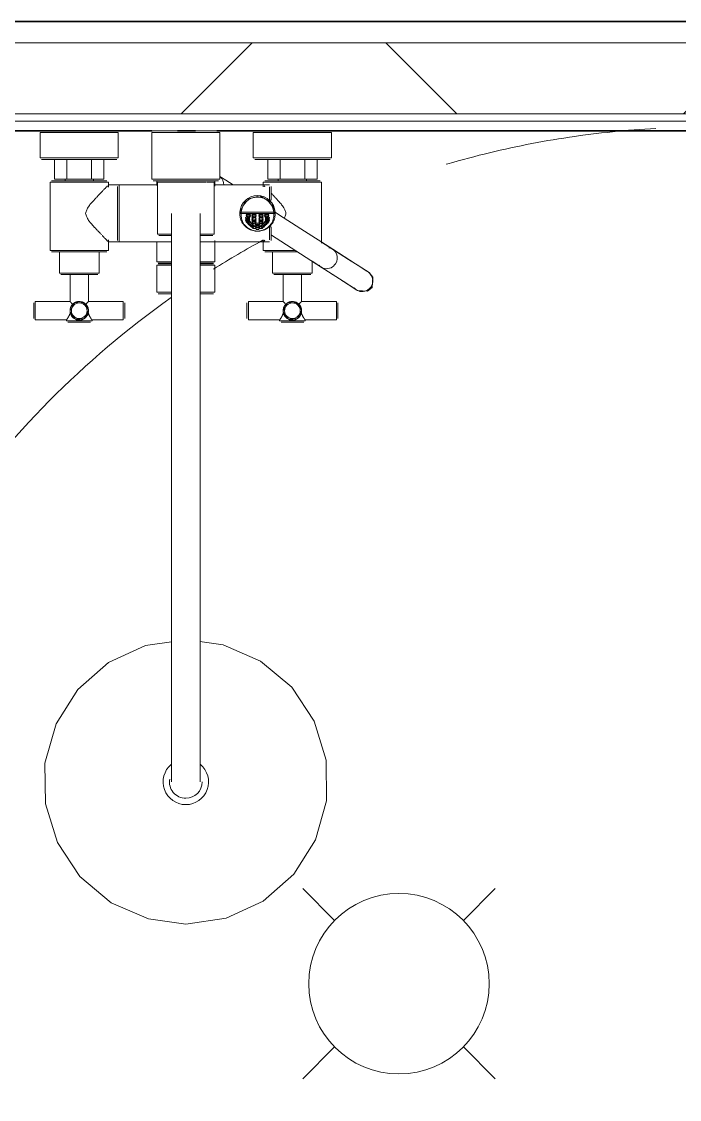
# Model space of a CAD drawing. Header units: millimetres. Extents: x -46592 to 140440, y -36427 to 76663.
# Drawn here: x 43631 to 44094, y 41283 to 42041 of the extents above; entities that cross this region are included whole.
import ezdxf

# ---------------------------------------------------------------- set-up
doc = ezdxf.new("R2010")
doc.units = ezdxf.units.MM
doc.linetypes.add('Pistekatko 3_2_mm', pattern=[350, 150, -100, 0, -100])
for name, color, linetype, lineweight in [('AR-C_APUVIIVA', 1, 'Continuous', 18), ('AR-C_APUVIIVA-1', 1, 'Pistekatko 3_2_mm', 18), ('AR1241_US-1', 1, 'Continuous', 35), ('AR1311_VS', 2, 'Continuous', 18), ('AR1311_VS-1', 2, 'Continuous', 35), ('AR21_PUTKIOSA', 6, 'Continuous', 18)]:
    doc.layers.add(name, color=color, linetype=linetype, lineweight=lineweight)

# ---------------------------------------------------------------- blocks, each defined once
blk = doc.blocks.new('Lattiakaivo 3D_ näkyy pohjissa altaiden päällä - Lattiakaivo 3D_ näkyy pohjissa altaiden päällä-1643861-04 2_ krs')
at = {"layer": 'AR21_PUTKIOSA'}
for p, q in [((-44.5, 45.3), (-66.95, 67.75)), ((44.5, 45.3), (66.95, 67.75)), ((-44.5, -45.3), (-66.95, -67.75)), ((44.5, -45.3), (66.95, -67.75))]:
    blk.add_line(p, q, dxfattribs=at)
blk.add_circle((0, 0), 63.5, dxfattribs=at)
blk = doc.blocks.new('Shower_columns_15486 - Xref_5A9743C00 - Torture_dwg_H_PIVOT-V34-04 2_ krs')
at = {"layer": 'AR-C_APUVIIVA'}
for p, q in [((-20.5, -35), (-20.5, -38.83)), ((20.5, -38.33), (20.5, -35.5)), ((-20.5, -77.17), (-20.5, -92)), ((20.5, -92), (20.5, -77.67)), ((-20.5, -92), (-10.57, -92)), ((-20.5, -94.5), (-20.5, -113.5)), ((-20.5, -94.5), (-10.57, -94.5)), ((-19.5, -93), (-14.77, -93)), ((-19.5, -93.5), (-17, -93.5)), ((-14.77, -93.5), (-19.5, -93.5)), ((-18.5, -93), (-18.5, -93.5)), ((-13.79, -93), (-10.52, -93)), ((-10.52, -93.5), (-13.79, -93.5)), ((19.5, -93), (10.52, -93)), ((19.5, -93.5), (10.52, -93.5)), ((20.5, -92), (10.57, -92)), ((20.5, -94.5), (10.57, -94.5)), ((19.5, -93), (17, -93)), ((18.5, -93.5), (18.5, -93)), ((20.5, -113.5), (20.5, -94.5)), ((-20.5, -113.5), (-10.57, -113.5)), ((20.5, -113.5), (10.57, -113.5)), ((-19.5, -114.5), (-10.52, -114.5)), ((19.5, -114.5), (10.51, -114.5))]:
    blk.add_line(p, q, dxfattribs=at)
at = {"layer": 'AR-C_APUVIIVA', "flags": 128}
for points in [[(-17, -93), (-18.8, -93), (-19.5, -93)], [(-19.5, -93), (-15.51, -93), (-10, -93)], [(-10, -93.5), (-11.82, -93.5), (-18.8, -93.5), (-19.5, -93.5)], [(10, -93), (11.82, -93), (18.8, -93), (19.5, -93)], [(19.5, -93.5), (15.51, -93.5), (10, -93.5)], [(17, -93.5), (18.8, -93.5), (19.5, -93.5)], [(-10, -114.5), (-11.82, -114.5), (-18.8, -114.5), (-19.5, -114.5)], [(-19.5, -114.5), (-15.51, -114.5), (-10, -114.5)], [(9.99, -114.5), (11.82, -114.5), (18.8, -114.5), (19.5, -114.5)], [(19.5, -114.5), (15.51, -114.5), (9.99, -114.5)]]:
    blk.add_lwpolyline(points, dxfattribs=at)
blk = doc.blocks.new('Shower_columns_15486 - Xref_5A9743C00 - Torture_dwg_K_LINK-V35-04 2_ krs')
at = {"layer": 'AR-C_APUVIIVA'}
for p, q in [((-20.5, -38), (-54.5, -38)), ((54.5, -38), (20.5, -38)), ((-54.5, -78), (-20.5, -78)), ((20.5, -78), (54.5, -78))]:
    blk.add_line(p, q, dxfattribs=at)
for points, knots in [([(-70.5, -58), (-70.28, -57.16), (-69.87, -55.95), (-69.25, -54.63), (-68.86, -53.9), (-68.54, -53.36), (-68.21, -52.84), (-67.72, -52.17), (-67.05, -51.37), (-66.36, -50.59), (-65.81, -49.99), (-65.41, -49.53), (-65.01, -49.08), (-64.48, -48.48), (-63.55, -47.46), (-62.24, -46.06), (-61.1, -44.85), (-60.49, -44.2), (-60.36, -44.07)], [0, 0, 0, 0, 0.0714286, 0.1071429, 0.125, 0.1428571, 0.1607143, 0.1785714, 0.2142857, 0.25, 0.2678571, 0.2857143, 0.3035714, 0.3214286, 0.3571429, 0.4285714, 0.5, 0.5184822, 0.5184822, 0.5184822, 0.5184822]), ([(-55.71, -39.24), (-55.62, -39.15), (-55.41, -38.93), (-55.23, -38.75), (-55.13, -38.64)], [0.79950586, 0.79950586, 0.79950586, 0.79950586, 0.82142857, 0.85714286, 0.85714286, 0.85714286, 0.85714286]), ([(55.13, -38.64), (55.23, -38.74), (55.45, -38.97), (55.86, -39.39), (56.32, -39.88), (56.83, -40.4), (57.39, -40.97), (57.99, -41.6), (58.63, -42.27), (59.3, -42.96), (59.86, -43.54), (60.19, -43.88), (60.28, -43.97)], [0.1428571, 0.1428571, 0.1428571, 0.1428571, 0.1785714, 0.2142857, 0.25, 0.2857143, 0.3214286, 0.3571429, 0.3928571, 0.4285714, 0.4642857, 0.4776194, 0.4776194, 0.4776194, 0.4776194]), ([(60.37, -44.07), (60.49, -44.2), (61.09, -44.84), (61.72, -45.51), (62.23, -46.05)], [0.48207277, 0.48207277, 0.48207277, 0.48207277, 0.5, 0.57123168, 0.57123168, 0.57123168, 0.57123168]), ([(62.24, -46.06), (62.75, -46.6), (63.54, -47.44), (64.47, -48.47), (65, -49.06), (65.39, -49.51), (65.8, -49.97), (66.34, -50.58), (67.04, -51.35), (67.7, -52.15), (68.19, -52.82), (68.53, -53.34), (68.84, -53.87), (69.23, -54.61), (69.86, -55.94), (70.28, -57.15), (70.5, -58)], [0.5714286, 0.5714286, 0.5714286, 0.5714286, 0.6428571, 0.6785714, 0.6964286, 0.7142857, 0.7321429, 0.75, 0.7857143, 0.8214286, 0.8392857, 0.8571429, 0.875, 0.8928571, 0.9285714, 1, 1, 1, 1]), ([(-69.12, -61.6), (-69.12, -61.59), (-69.32, -61.21), (-69.86, -60.06), (-70.28, -58.85), (-70.5, -58)], [0.8920037, 0.8920037, 0.8920037, 0.8920037, 0.8928571, 0.9285714, 1, 1, 1, 1]), ([(70.5, -58), (70.28, -58.84), (69.87, -60.05), (69.25, -61.37), (68.86, -62.1), (68.54, -62.64), (68.21, -63.16), (67.72, -63.83), (67.05, -64.63), (66.36, -65.41), (65.81, -66.01), (65.41, -66.47), (65.01, -66.92), (64.48, -67.52), (63.55, -68.54), (62.76, -69.38), (62.25, -69.93)], [0, 0, 0, 0, 0.0714286, 0.1071429, 0.125, 0.1428571, 0.1607143, 0.1785714, 0.2142857, 0.25, 0.2678571, 0.2857143, 0.3035714, 0.3214286, 0.3571429, 0.4285714, 0.4285714, 0.4285714, 0.4285714]), ([(58.77, -73.59), (58.73, -73.64), (58.47, -73.91), (58, -74.39), (57.4, -75.02), (56.84, -75.59), (56.32, -76.12), (55.86, -76.6), (55.46, -77.02), (55, -77.48), (54.61, -77.86), (54.5, -77.99), (54.5, -78)], [0.6007011, 0.6007011, 0.6007011, 0.6007011, 0.6071429, 0.6428571, 0.6785714, 0.7142857, 0.75, 0.7857143, 0.8214286, 0.8571429, 0.9285714, 1, 1, 1, 1]), ([(61.88, -70.32), (61.5, -70.73), (60.86, -71.4), (60.01, -72.3), (59.55, -72.78), (59.32, -73.02)], [0.4456102, 0.4456102, 0.4456102, 0.4456102, 0.5, 0.5357143, 0.5714286, 0.5714286, 0.5714286, 0.5714286]), ([(-54.5, -78), (-54.5, -77.99), (-54.61, -77.87), (-55, -77.49), (-55.41, -77.07), (-55.62, -76.85), (-55.71, -76.76)], [0, 0, 0, 0, 0.0714286, 0.1428571, 0.1785714, 0.2008554, 0.2008554, 0.2008554, 0.2008554])]:
    blk.add_open_spline(points, degree=3, knots=knots, dxfattribs=at)
blk = doc.blocks.new('Shower_columns_15486 - Xref_5A9743C00 - Torture_dwg_C_FIXED-V36-04 2_ krs')
at = {"layer": 'AR-C_APUVIIVA'}
for p, q in [((-24, -1), (-24, -34)), ((-24, -1), (0, -1)), ((0, 0), (-21.87, 0)), ((-7.11, 0), (0, 0)), ((0, 0), (23, 0)), ((5.95, 0), (0, 0)), ((0, -1), (24, -1)), ((24, -34), (24, -1)), ((0, -34), (-24, -34)), ((-21.87, -35), (0, -35)), ((-20, -36), (-20, -72.5)), ((-14.48, -36), (-20, -36)), ((0, -36), (-14.14, -36)), ((-7.08, -35), (0, -35)), ((0, -35), (-6.51, -35)), ((0, -35), (-6.49, -35)), ((0, -35), (-6.17, -35)), ((0, -34), (24, -34)), ((4.45, -35), (0, -35)), ((0, -35), (4.62, -35)), ((5.94, -35), (0, -35)), ((0, -35), (23, -35)), ((4.63, -35), (0, -35)), ((0, -36), (20, -36)), ((20, -72.5), (20, -36)), ((23, -35), (21, -35)), ((-10.48, -72.5), (-20, -72.5)), ((-19, -73.5), (-10.49, -73.5)), ((10.48, -72.5), (20, -72.5)), ((10.49, -73.5), (19, -73.5))]:
    blk.add_line(p, q, dxfattribs=at)
at = {"layer": 'AR-C_APUVIIVA', "flags": 128}
for points in [[(0, 0), (-12.98, 0), (-21.43, 0), (-23, 0)], [(-23, 0), (-18.99, 0), (-8.36, 0), (0, 0)], [(0, 0), (12.98, 0), (21.43, 0), (23, 0)], [(23, 0), (18.99, 0), (8.36, 0), (0, 0)], [(-19.97, -35), (-21.43, -35), (-23, -35)], [(-23, -35), (-18.99, -35), (-8.36, -35), (0, -35)], [(0, -35), (12.98, -35), (21.43, -35), (23, -35)], [(-10, -73.5), (-11.64, -73.5), (-18.4, -73.5), (-19, -73.5)], [(-19, -73.5), (-15.01, -73.5), (-10, -73.5)], [(10, -73.5), (11.64, -73.5), (18.4, -73.5), (19, -73.5)], [(19, -73.5), (15.01, -73.5), (10, -73.5)]]:
    blk.add_lwpolyline(points, dxfattribs=at)
blk = doc.blocks.new('Shower_columns_15486 - Xref_5A9743C00 - Torture_dwg_D_FIXED-2256198-04 2_ krs')
at = {"layer": 'AR-C_APUVIIVA'}
for p, q in [((-60, 9.42), (-60, 17.84)), ((-20, 20), (-59, 20)), ((-59, 18.69), (-59, 9.22)), ((47, 20), (20, 20)), ((47, 0), (47, 20)), ((48, 19), (48, 0)), ((-60, 12.66), (-60, 9.42)), ((-59, 9.22), (-59, 10.02)), ((48, 0), (48, 3.97)), ((48, 0), (48, -3.97)), ((47, 0), (47, -20)), ((48, -19), (48, 0)), ((-60, -9.43), (-60, -17.84)), ((-60, -12.66), (-60, -9.43)), ((-59, -9.22), (-59, -18.69)), ((-59, -10.41), (-59, -9.22)), ((-59, -20), (-10, -20)), ((10, -20), (47, -20))]:
    blk.add_line(p, q, dxfattribs=at)
at = {"layer": 'AR-C_APUVIIVA', "flags": 128}
for points in [[(-60, 9.42), (-60, 17.56), (-60, 19)], [(-60, 19), (-60, 15.01), (-60, 9.42)], [(48, 0), (48, 11.64), (48, 18.4), (48, 19)], [(48, 19), (48, 15.01), (48, 4.73), (48, 0)], [(48, 0), (48, -11.64), (48, -18.4), (48, -19)], [(48, -19), (48, -15.01), (48, -4.73), (48, 0)], [(-60, -9.43), (-60, -17.56), (-60, -19)], [(-60, -19), (-60, -15.01), (-60, -9.43)]]:
    blk.add_lwpolyline(points, dxfattribs=at)
at = {"layer": 'AR-C_APUVIIVA'}
for points in [[(-59, 9.22), (-59.1, 9.24), (-59.28, 9.28), (-59.53, 9.33), (-59.73, 9.37), (-59.83, 9.39), (-59.88, 9.4)], [(-59.73, 9.37), (-59.67, 9.36), (-59.53, 9.33), (-59.28, 9.28), (-59.1, 9.24), (-59, 9.22)], [(-59.88, -9.4), (-59.84, -9.39), (-59.73, -9.37), (-59.53, -9.33), (-59.28, -9.28), (-59.1, -9.24), (-59, -9.22)], [(-59, -9.22), (-59.1, -9.24), (-59.28, -9.28), (-59.53, -9.33), (-59.67, -9.36), (-59.73, -9.37)]]:
    blk.add_open_spline(points, degree=3, dxfattribs=at)
blk = doc.blocks.new('Shower_columns_15486 - Xref_5A9743C00 - Torture_dwg_J_VALVE LEFT-V37-04 2_ krs')
at = {"layer": 'AR-C_APUVIIVA'}
for p, q in [((-27.5, -1), (-27.5, -19)), ((-27.5, -1), (0, -1)), ((0, -1), (27.5, -1)), ((27.5, -19), (27.5, -1)), ((0, -19), (-27.5, -19)), ((-25.2, -20), (0, -20)), ((-17.32, -34), (-17.32, -20)), ((-8.66, -34), (-8.66, -20)), ((7.64, -20), (-7.79, -20)), ((0, -19), (27.5, -19)), ((0, -20), (26.5, -20)), ((8.66, -34), (8.66, -20)), ((17.32, -20), (17.32, -34)), ((-20.5, -36), (-20.5, -78.84)), ((-20.5, -36), (0, -36)), ((0, -35), (-19.5, -35)), ((-17.32, -34), (-8.66, -34)), ((-10, -34), (-10, -35)), ((-8.66, -34), (8.66, -34)), ((-3.68, -35), (3.68, -35)), ((0, -35), (19.5, -35)), ((0, -36), (20.5, -36)), ((8.66, -34), (17.32, -34)), ((10, -35), (10, -34)), ((20.5, -39.38), (20.5, -36)), ((20.5, -84), (20.5, -76.62)), ((-3.87, -85), (0, -85)), ((-3.84, -85), (3.95, -85)), ((-3.51, -85), (0, -85)), ((0, -84), (-2.27, -84)), ((0, -84), (20.5, -84)), ((0, -85), (19.5, -85)), ((14, -100), (14, -85)), ((-14, -91.61), (-14, -100)), ((0, -100), (-14, -100)), ((-9.19, -101), (0, -101)), ((-6.5, -101), (-6.5, -120)), ((0, -100), (14, -100)), ((0, -101), (13, -101)), ((6.5, -120), (6.5, -101)), ((13, -101), (9.19, -101)), ((-32, -121), (-32, -126.5)), ((-6.5, -120), (-31, -120)), ((-31, -120), (-31, -126.5)), ((31, -120), (6.5, -120)), ((31, -126.5), (31, -120)), ((32, -121), (32, -126.5)), ((-32, -126.5), (-32, -122.61)), ((-32, -126.5), (-32, -131.26)), ((-32, -131.26), (-32, -126.5)), ((-31, -133), (-31, -126.5)), ((31, -126.5), (31, -133)), ((32, -126.5), (32, -122.61)), ((32, -126.5), (32, -131.26)), ((32, -131.26), (32, -126.5)), ((-31, -133), (-9, -133)), ((-9, -133), (-9, -133.5)), ((0, -133.5), (-9, -133.5)), ((0, -134.5), (-6.93, -134.5)), ((-6.93, -134.5), (0, -134.5)), ((0, -133), (-2.16, -133)), ((-2.16, -133), (0, -133)), ((-1.97, -133), (0, -133)), ((-1.87, -133), (0, -133)), ((-1.87, -133), (0, -133)), ((0, -133), (-1.87, -133)), ((0, -133), (1.98, -133)), ((1.88, -133), (0, -133)), ((0, -133), (1.88, -133)), ((0, -133), (1.88, -133)), ((2.16, -133), (0, -133)), ((2.16, -133), (0, -133)), ((1.88, -133), (0, -133)), ((9, -133.5), (0, -133.5)), ((8, -134.5), (0, -134.5)), ((0, -134.5), (5.66, -134.5)), ((9, -133), (31, -133)), ((9, -133.5), (9, -133))]:
    blk.add_line(p, q, dxfattribs=at)
at = {"layer": 'AR-C_APUVIIVA', "flags": 128}
for points in [[(-17.32, -20), (-23.82, -20), (-26.5, -20)], [(-26.5, -20), (-22.47, -20), (-11.62, -20), (0, -20)], [(0, -20), (14.04, -20), (23.82, -20), (26.5, -20)], [(26.5, -20), (22.47, -20), (17.32, -20)], [(0, -35), (-11.82, -35), (-18.8, -35), (-19.5, -35)], [(-19.5, -35), (-15.51, -35), (-10, -35)], [(19.5, -35), (15.51, -35), (5.18, -35), (0, -35)], [(10, -35), (11.82, -35), (18.8, -35), (19.5, -35)], [(0, -85), (11.82, -85), (18.8, -85), (19.5, -85)], [(19.5, -85), (15.51, -85), (14, -85)], [(-6.5, -101), (-9.3, -101), (-13, -101)], [(-13, -101), (-9.08, -101), (0, -101)], [(0, -101), (9.3, -101), (13, -101)], [(13, -101), (9.08, -101), (6.5, -101)], [(-32, -126.5), (-32, -121.87), (-32, -121)], [(-32, -121), (-32, -123.53), (-32, -126.5)], [(6.5, -126.5), (3.51, -121.03), (-2.7, -120.59), (-6.43, -125.58), (-6.5, -126.5)], [(32, -126.5), (32, -121.87), (32, -121)], [(32, -121), (32, -123.53), (32, -126.5)], [(-32, -126.5), (-32, -131.13), (-32, -132)], [(-32, -132), (-32, -129.47), (-32, -126.5)], [(-6.5, -126.5), (-3.51, -131.97), (2.7, -132.41), (6.43, -127.42), (6.5, -126.5)], [(32, -126.5), (32, -131.13), (32, -132)], [(32, -132), (32, -129.47), (32, -126.5)], [(0, -134.5), (-6.73, -134.5), (-8, -134.5)], [(-8, -134.5), (-4.32, -134.5), (0, -134.5)], [(0, -134.5), (6.73, -134.5), (8, -134.5)], [(8, -134.5), (4.32, -134.5), (0, -134.5)]]:
    blk.add_lwpolyline(points, dxfattribs=at)
at = {"layer": 'AR-C_APUVIIVA'}
for radius, start, end in [(6.5, 90, 180), (5.5, 90, 180), (6.5, 360, 90), (5.5, 360, 90), (6.5, 135, 179.22398), (6.5, 180, 270), (6.5, 181.11143, 223.68933), (5.5, 180, 0), (6.5, 270, 360), (6.5, 0.7824, 45), (6.5, 316.31092, 358.8807)]:
    blk.add_arc((0, -126.5), radius, start, end, dxfattribs=at)
for points, knots in [([(-4.6, -121.9), (-4.78, -121.73), (-5.13, -121.39), (-5.57, -120.93), (-5.9, -120.6), (-6.12, -120.39), (-6.25, -120.25), (-6.35, -120.14), (-6.46, -120.03), (-6.49, -120), (-6.5, -120)], [0, 0, 0, 0, 0.166667, 0.333333, 0.5, 0.583333, 0.666667, 0.75, 0.833333, 1, 1, 1, 1]), ([(0, -120), (-0.47, -120), (-1.16, -120.08), (-2.02, -120.31), (-2.53, -120.51), (-2.91, -120.69), (-3.28, -120.88), (-3.79, -121.2), (-4.17, -121.5), (-4.37, -121.69)], [0, 0, 0, 0, 0.25, 0.375, 0.5, 0.5625, 0.625, 0.75, 0.9324235, 0.9324235, 0.9324235, 0.9324235]), ([(-3.14, -120.81), (-2.97, -120.72), (-2.67, -120.57), (-2.32, -120.43), (-2.15, -120.37), (-2.12, -120.36)], [0.3851469, 0.3851469, 0.3851469, 0.3851469, 0.5, 0.5833333, 0.6028718, 0.6028718, 0.6028718, 0.6028718]), ([(0, -120), (0.31, -120.01), (0.78, -120.04), (1.37, -120.15), (1.8, -120.25), (2.22, -120.38), (2.76, -120.6), (3.38, -120.93), (3.95, -121.31), (4.26, -121.58), (4.37, -121.68)], [0, 0, 0, 0, 0.1666667, 0.25, 0.3333333, 0.4166667, 0.5, 0.6666667, 0.8333333, 0.9304941, 0.9304941, 0.9304941, 0.9304941]), ([(6.5, -120), (6.5, -120), (6.43, -120.08), (6.19, -120.31), (5.99, -120.51), (5.82, -120.69), (5.62, -120.88), (5.24, -121.26), (4.87, -121.64), (4.6, -121.9)], [0, 0, 0, 0, 0.25, 0.375, 0.5, 0.5625, 0.625, 0.75, 1, 1, 1, 1]), ([(-9, -133), (-8.99, -133), (-8.93, -132.91), (-8.75, -132.64), (-8.61, -132.46), (-8.51, -132.3), (-8.39, -132.12), (-8.26, -131.93), (-8.12, -131.72), (-7.98, -131.49), (-7.84, -131.26), (-7.68, -131.01), (-7.53, -130.74), (-7.4, -130.51), (-7.3, -130.32), (-7.2, -130.12), (-7.08, -129.87), (-6.93, -129.56), (-6.8, -129.23), (-6.67, -128.9), (-6.52, -128.43), (-6.42, -128.07), (-6.36, -127.82)], [0, 0, 0, 0, 0.166667, 0.25, 0.291667, 0.333333, 0.375, 0.416667, 0.458333, 0.5, 0.541667, 0.583333, 0.625, 0.666667, 0.6875, 0.708333, 0.75, 0.791667, 0.833333, 0.875, 0.916667, 1, 1, 1, 1]), ([(-6.36, -127.82), (-6.42, -127.54), (-6.5, -126.97), (-6.51, -126.12), (-6.4, -125.27), (-6.22, -124.59), (-6.04, -124.09), (-5.88, -123.72), (-5.7, -123.37), (-5.44, -122.93), (-5.09, -122.42), (-4.77, -122.07), (-4.6, -121.9)], [0, 0, 0, 0, 0.125, 0.25, 0.375, 0.5, 0.5625, 0.625, 0.6875, 0.75, 0.875, 1, 1, 1, 1]), ([(-5.9, -129.23), (-5.95, -129.12), (-6.05, -128.9), (-6.21, -128.43), (-6.31, -128.07), (-6.36, -127.82)], [0.8333333, 0.8333333, 0.8333333, 0.8333333, 0.875, 0.9166667, 1, 1, 1, 1]), ([(-6.36, -127.82), (-6.31, -128.07), (-6.21, -128.43), (-6.04, -128.9), (-5.9, -129.24), (-5.74, -129.56), (-5.56, -129.88), (-5.4, -130.13), (-5.26, -130.32), (-5.15, -130.46), (-5.04, -130.6), (-4.89, -130.79), (-4.69, -131.01), (-4.43, -131.26), (-4.16, -131.5), (-3.88, -131.72), (-3.58, -131.93), (-3.27, -132.12), (-2.95, -132.3), (-2.61, -132.46), (-2.14, -132.65), (-1.29, -132.91), (-0.52, -133), (0, -133)], [0, 0, 0, 0, 0.083333, 0.125, 0.166667, 0.208333, 0.25, 0.291667, 0.3125, 0.333333, 0.354167, 0.375, 0.416667, 0.458333, 0.5, 0.541667, 0.583333, 0.625, 0.666667, 0.708333, 0.75, 0.833333, 1, 1, 1, 1]), ([(6.36, -127.82), (6.25, -128.32), (6.02, -129.03), (5.57, -129.88), (5.03, -130.67), (4.2, -131.53), (2.98, -132.34), (1.55, -132.88), (0.53, -133), (0, -133)], [0, 0, 0, 0, 0.166667, 0.25, 0.333333, 0.5, 0.666667, 0.833333, 1, 1, 1, 1]), ([(4.6, -121.9), (4.77, -122.07), (5.09, -122.42), (5.44, -122.93), (5.7, -123.37), (5.88, -123.72), (6.04, -124.08), (6.22, -124.59), (6.4, -125.27), (6.51, -126.12), (6.5, -126.97), (6.42, -127.54), (6.36, -127.82)], [0, 0, 0, 0, 0.125, 0.25, 0.3125, 0.375, 0.4375, 0.5, 0.625, 0.75, 0.875, 1, 1, 1, 1]), ([(5.29, -130.27), (5.39, -130.14), (5.61, -129.81), (6.02, -129.03), (6.25, -128.32), (6.36, -127.82)], [0.6945532, 0.6945532, 0.6945532, 0.6945532, 0.75, 0.8333333, 1, 1, 1, 1]), ([(6.36, -127.82), (6.42, -128.07), (6.52, -128.43), (6.68, -128.9), (6.8, -129.24), (6.93, -129.56), (7.08, -129.88), (7.2, -130.13), (7.31, -130.32), (7.38, -130.46), (7.45, -130.6), (7.56, -130.79), (7.68, -131.01), (7.84, -131.26), (7.98, -131.5), (8.12, -131.72), (8.26, -131.93), (8.39, -132.12), (8.51, -132.3), (8.61, -132.46), (8.75, -132.65), (8.93, -132.91), (9, -133), (9, -133)], [0, 0, 0, 0, 0.083333, 0.125, 0.166667, 0.208333, 0.25, 0.291667, 0.3125, 0.333333, 0.354167, 0.375, 0.416667, 0.458333, 0.5, 0.541667, 0.583333, 0.625, 0.666667, 0.708333, 0.75, 0.833333, 1, 1, 1, 1]), ([(0, -133), (-0.28, -133), (-0.8, -132.97), (-1.31, -132.87), (-1.53, -132.82)], [0, 0, 0, 0, 0.125, 0.2336759, 0.2336759, 0.2336759, 0.2336759]), ([(-1.45, -132.84), (-1.24, -132.88), (-0.77, -132.97), (-0.28, -133), (0, -133)], [0.7797307, 0.7797307, 0.7797307, 0.7797307, 0.875, 1, 1, 1, 1]), ([(1.54, -132.82), (1.31, -132.87), (0.8, -132.97), (0.28, -133), (0, -133)], [0.7654135, 0.7654135, 0.7654135, 0.7654135, 0.875, 1, 1, 1, 1]), ([(0, -133), (0.28, -133), (0.77, -132.97), (1.25, -132.88), (1.45, -132.84)], [0, 0, 0, 0, 0.125, 0.2198053, 0.2198053, 0.2198053, 0.2198053])]:
    blk.add_open_spline(points, degree=3, knots=knots, dxfattribs=at)
for points in [[(-9, -133), (-9, -133), (-8.95, -132.94), (-8.87, -132.82)], [(0, -133), (-0.49, -133), (-0.98, -132.94), (-1.44, -132.84)], [(0, -133), (-0.49, -133), (-0.96, -132.95), (-1.44, -132.84)], [(0, -133), (-0.49, -133), (-0.96, -132.95), (-1.44, -132.84)], [(0, -133), (0.49, -133), (0.98, -132.94), (1.44, -132.84)], [(0, -133), (0.48, -133), (0.96, -132.95), (1.44, -132.84)], [(1.44, -132.84), (0.96, -132.95), (0.48, -133), (0, -133)], [(8.87, -132.82), (8.95, -132.94), (9, -133), (9, -133)]]:
    blk.add_open_spline(points, degree=3, dxfattribs=at)
blk = doc.blocks.new('Shower_columns_15486 - Xref_5A9743C00 - Torture_dwg_J_VALVE RIGHT-V38-04 2_ krs')
at = {"layer": 'AR-C_APUVIIVA'}
for p, q in [((-27.5, -1), (-27.5, -19)), ((-27.5, -1), (0, -1)), ((0, -1), (27.5, -1)), ((27.5, -19), (27.5, -1)), ((0, -19), (-27.5, -19)), ((-25.2, -20), (0, -20)), ((-17.32, -34), (-17.32, -20)), ((-8.66, -34), (-8.66, -20)), ((7.64, -20), (-7.79, -20)), ((0, -19), (27.5, -19)), ((0, -20), (26.5, -20)), ((8.66, -34), (8.66, -20)), ((17.32, -20), (17.32, -34)), ((-20.5, -36), (-20.5, -39.5)), ((-20.5, -36), (0, -36)), ((0, -35), (-19.5, -35)), ((-17.32, -34), (-8.66, -34)), ((-10, -34), (-10, -35)), ((-8.66, -34), (8.66, -34)), ((-3.68, -35), (3.68, -35)), ((0, -35), (19.5, -35)), ((0, -36), (20.5, -36)), ((8.66, -34), (17.32, -34)), ((10, -35), (10, -34)), ((20.5, -84), (20.5, -36)), ((-20.5, -76.5), (-20.5, -84)), ((0, -84), (-20.5, -84)), ((-19.5, -85), (0, -85)), ((-14, -85), (-14, -100)), ((-3.95, -85), (3.95, -85)), ((0, -84), (20.5, -84)), ((0, -85), (19.5, -85)), ((14, -100), (14, -85)), ((0, -100), (-14, -100)), ((-9.19, -101), (0, -101)), ((-6.5, -101), (-6.5, -120)), ((0, -100), (14, -100)), ((0, -101), (13, -101)), ((6.5, -120), (6.5, -101)), ((13, -101), (9.19, -101)), ((-32, -121), (-32, -126.5)), ((-6.5, -120), (-31, -120)), ((-31, -120), (-31, -126.5)), ((31, -120), (6.5, -120)), ((31, -126.5), (31, -120)), ((32, -121), (32, -126.5)), ((-32, -126.5), (-32, -122.61)), ((-32, -126.5), (-32, -131.26)), ((-32, -131.26), (-32, -126.5)), ((-31, -133), (-31, -126.5)), ((31, -126.5), (31, -133)), ((32, -126.5), (32, -122.61)), ((32, -126.5), (32, -131.26)), ((32, -131.26), (32, -126.5)), ((-31, -133), (-9, -133)), ((-9, -133), (-9, -133.5)), ((0, -133.5), (-9, -133.5)), ((0, -134.5), (-6.93, -134.5)), ((-6.93, -134.5), (0, -134.5)), ((0, -133), (-2.16, -133)), ((-2.16, -133), (0, -133)), ((-1.97, -133), (0, -133)), ((-1.87, -133), (0, -133)), ((-1.87, -133), (0, -133)), ((0, -133), (-1.87, -133)), ((0, -133), (1.98, -133)), ((1.88, -133), (0, -133)), ((0, -133), (1.88, -133)), ((0, -133), (1.88, -133)), ((2.16, -133), (0, -133)), ((2.16, -133), (0, -133)), ((1.88, -133), (0, -133)), ((9, -133.5), (0, -133.5)), ((8, -134.5), (0, -134.5)), ((0, -134.5), (5.66, -134.5)), ((9, -133), (31, -133)), ((9, -133.5), (9, -133))]:
    blk.add_line(p, q, dxfattribs=at)
at = {"layer": 'AR-C_APUVIIVA', "flags": 128}
for points in [[(-17.32, -20), (-23.82, -20), (-26.5, -20)], [(-26.5, -20), (-22.47, -20), (-11.62, -20), (0, -20)], [(0, -20), (14.04, -20), (23.82, -20), (26.5, -20)], [(26.5, -20), (22.47, -20), (17.32, -20)], [(0, -35), (-11.82, -35), (-18.8, -35), (-19.5, -35)], [(-19.5, -35), (-15.51, -35), (-10, -35)], [(19.5, -35), (15.51, -35), (5.18, -35), (0, -35)], [(10, -35), (11.82, -35), (18.8, -35), (19.5, -35)], [(-14, -85), (-18.8, -85), (-19.5, -85)], [(-19.5, -85), (-15.51, -85), (-5.18, -85), (0, -85)], [(0, -85), (11.82, -85), (18.8, -85), (19.5, -85)], [(19.5, -85), (15.51, -85), (14, -85)], [(-6.5, -101), (-9.3, -101), (-13, -101)], [(-13, -101), (-9.08, -101), (0, -101)], [(0, -101), (9.3, -101), (13, -101)], [(13, -101), (9.08, -101), (6.5, -101)], [(-32, -126.5), (-32, -121.87), (-32, -121)], [(-32, -121), (-32, -123.53), (-32, -126.5)], [(6.5, -126.5), (3.51, -121.03), (-2.7, -120.59), (-6.43, -125.58), (-6.5, -126.5)], [(32, -126.5), (32, -121.87), (32, -121)], [(32, -121), (32, -123.53), (32, -126.5)], [(-32, -126.5), (-32, -131.13), (-32, -132)], [(-32, -132), (-32, -129.47), (-32, -126.5)], [(-6.5, -126.5), (-3.51, -131.97), (2.7, -132.41), (6.43, -127.42), (6.5, -126.5)], [(32, -126.5), (32, -131.13), (32, -132)], [(32, -132), (32, -129.47), (32, -126.5)], [(0, -134.5), (-6.73, -134.5), (-8, -134.5)], [(-8, -134.5), (-4.32, -134.5), (0, -134.5)], [(0, -134.5), (6.73, -134.5), (8, -134.5)], [(8, -134.5), (4.32, -134.5), (0, -134.5)]]:
    blk.add_lwpolyline(points, dxfattribs=at)
at = {"layer": 'AR-C_APUVIIVA'}
for radius, start, end in [(6.5, 90, 180), (5.5, 90, 180), (6.5, 360, 90), (5.5, 360, 90), (6.5, 135, 179.22398), (6.5, 180, 270), (6.5, 181.11143, 223.68933), (5.5, 180, 0), (6.5, 270, 360), (6.5, 0.7824, 45), (6.5, 316.31092, 358.8807)]:
    blk.add_arc((0, -126.5), radius, start, end, dxfattribs=at)
for points, knots in [([(-4.6, -121.9), (-4.78, -121.73), (-5.13, -121.39), (-5.57, -120.93), (-5.9, -120.6), (-6.12, -120.39), (-6.25, -120.25), (-6.35, -120.14), (-6.46, -120.03), (-6.49, -120), (-6.5, -120)], [0, 0, 0, 0, 0.166667, 0.333333, 0.5, 0.583333, 0.666667, 0.75, 0.833333, 1, 1, 1, 1]), ([(0, -120), (-0.47, -120), (-1.16, -120.08), (-2.02, -120.31), (-2.53, -120.51), (-2.91, -120.69), (-3.28, -120.88), (-3.79, -121.2), (-4.17, -121.5), (-4.37, -121.69)], [0, 0, 0, 0, 0.25, 0.375, 0.5, 0.5625, 0.625, 0.75, 0.9324235, 0.9324235, 0.9324235, 0.9324235]), ([(-3.14, -120.81), (-2.97, -120.72), (-2.67, -120.57), (-2.32, -120.42), (-2.14, -120.36), (-2.1, -120.35)], [0.3851469, 0.3851469, 0.3851469, 0.3851469, 0.5, 0.5833333, 0.6070939, 0.6070939, 0.6070939, 0.6070939]), ([(0, -120), (0.31, -120.01), (0.78, -120.04), (1.37, -120.15), (1.8, -120.25), (2.22, -120.38), (2.76, -120.6), (3.38, -120.93), (3.95, -121.31), (4.26, -121.58), (4.37, -121.68)], [0, 0, 0, 0, 0.1666667, 0.25, 0.3333333, 0.4166667, 0.5, 0.6666667, 0.8333333, 0.9304941, 0.9304941, 0.9304941, 0.9304941]), ([(6.5, -120), (6.5, -120), (6.43, -120.08), (6.19, -120.31), (5.99, -120.51), (5.82, -120.69), (5.62, -120.88), (5.24, -121.26), (4.87, -121.64), (4.6, -121.9)], [0, 0, 0, 0, 0.25, 0.375, 0.5, 0.5625, 0.625, 0.75, 1, 1, 1, 1]), ([(-9, -133), (-8.99, -133), (-8.93, -132.91), (-8.75, -132.64), (-8.61, -132.46), (-8.51, -132.3), (-8.39, -132.12), (-8.26, -131.93), (-8.12, -131.72), (-7.98, -131.49), (-7.84, -131.26), (-7.68, -131.01), (-7.53, -130.74), (-7.4, -130.51), (-7.3, -130.32), (-7.2, -130.12), (-7.08, -129.87), (-6.93, -129.56), (-6.8, -129.23), (-6.67, -128.9), (-6.52, -128.43), (-6.42, -128.07), (-6.36, -127.82)], [0, 0, 0, 0, 0.166667, 0.25, 0.291667, 0.333333, 0.375, 0.416667, 0.458333, 0.5, 0.541667, 0.583333, 0.625, 0.666667, 0.6875, 0.708333, 0.75, 0.791667, 0.833333, 0.875, 0.916667, 1, 1, 1, 1]), ([(-6.36, -127.82), (-6.42, -127.54), (-6.5, -126.97), (-6.51, -126.12), (-6.4, -125.27), (-6.22, -124.59), (-6.04, -124.09), (-5.88, -123.72), (-5.7, -123.37), (-5.44, -122.93), (-5.09, -122.42), (-4.77, -122.07), (-4.6, -121.9)], [0, 0, 0, 0, 0.125, 0.25, 0.375, 0.5, 0.5625, 0.625, 0.6875, 0.75, 0.875, 1, 1, 1, 1]), ([(-5.9, -129.23), (-5.95, -129.12), (-6.05, -128.9), (-6.21, -128.43), (-6.31, -128.07), (-6.36, -127.82)], [0.8333333, 0.8333333, 0.8333333, 0.8333333, 0.875, 0.9166667, 1, 1, 1, 1]), ([(-6.36, -127.82), (-6.31, -128.07), (-6.21, -128.43), (-6.04, -128.9), (-5.9, -129.24), (-5.74, -129.56), (-5.56, -129.88), (-5.4, -130.13), (-5.26, -130.32), (-5.15, -130.46), (-5.04, -130.6), (-4.89, -130.79), (-4.69, -131.01), (-4.43, -131.26), (-4.16, -131.5), (-3.88, -131.72), (-3.58, -131.93), (-3.27, -132.12), (-2.95, -132.3), (-2.61, -132.46), (-2.14, -132.65), (-1.29, -132.91), (-0.52, -133), (0, -133)], [0, 0, 0, 0, 0.083333, 0.125, 0.166667, 0.208333, 0.25, 0.291667, 0.3125, 0.333333, 0.354167, 0.375, 0.416667, 0.458333, 0.5, 0.541667, 0.583333, 0.625, 0.666667, 0.708333, 0.75, 0.833333, 1, 1, 1, 1]), ([(6.36, -127.82), (6.25, -128.32), (6.02, -129.03), (5.57, -129.88), (5.03, -130.67), (4.2, -131.53), (2.98, -132.34), (1.55, -132.88), (0.53, -133), (0, -133)], [0, 0, 0, 0, 0.166667, 0.25, 0.333333, 0.5, 0.666667, 0.833333, 1, 1, 1, 1]), ([(4.6, -121.9), (4.77, -122.07), (5.09, -122.42), (5.44, -122.93), (5.7, -123.37), (5.88, -123.72), (6.04, -124.08), (6.22, -124.59), (6.4, -125.27), (6.51, -126.12), (6.5, -126.97), (6.42, -127.54), (6.36, -127.82)], [0, 0, 0, 0, 0.125, 0.25, 0.3125, 0.375, 0.4375, 0.5, 0.625, 0.75, 0.875, 1, 1, 1, 1]), ([(5.29, -130.27), (5.39, -130.14), (5.61, -129.81), (6.02, -129.03), (6.25, -128.32), (6.36, -127.82)], [0.6945532, 0.6945532, 0.6945532, 0.6945532, 0.75, 0.8333333, 1, 1, 1, 1]), ([(6.36, -127.82), (6.42, -128.07), (6.52, -128.43), (6.68, -128.9), (6.8, -129.24), (6.93, -129.56), (7.08, -129.88), (7.2, -130.13), (7.31, -130.32), (7.38, -130.46), (7.45, -130.6), (7.56, -130.79), (7.68, -131.01), (7.84, -131.26), (7.98, -131.5), (8.12, -131.72), (8.26, -131.93), (8.39, -132.12), (8.51, -132.3), (8.61, -132.46), (8.75, -132.65), (8.93, -132.91), (9, -133), (9, -133)], [0, 0, 0, 0, 0.083333, 0.125, 0.166667, 0.208333, 0.25, 0.291667, 0.3125, 0.333333, 0.354167, 0.375, 0.416667, 0.458333, 0.5, 0.541667, 0.583333, 0.625, 0.666667, 0.708333, 0.75, 0.833333, 1, 1, 1, 1]), ([(0, -133), (-0.28, -133), (-0.8, -132.97), (-1.31, -132.87), (-1.53, -132.82)], [0, 0, 0, 0, 0.125, 0.2336759, 0.2336759, 0.2336759, 0.2336759]), ([(-1.45, -132.84), (-1.24, -132.88), (-0.77, -132.97), (-0.28, -133), (0, -133)], [0.7797307, 0.7797307, 0.7797307, 0.7797307, 0.875, 1, 1, 1, 1]), ([(1.54, -132.82), (1.31, -132.87), (0.8, -132.97), (0.28, -133), (0, -133)], [0.7654135, 0.7654135, 0.7654135, 0.7654135, 0.875, 1, 1, 1, 1]), ([(0, -133), (0.28, -133), (0.77, -132.97), (1.25, -132.88), (1.45, -132.84)], [0, 0, 0, 0, 0.125, 0.2198053, 0.2198053, 0.2198053, 0.2198053])]:
    blk.add_open_spline(points, degree=3, knots=knots, dxfattribs=at)
for points in [[(-9, -133), (-9, -133), (-8.95, -132.94), (-8.87, -132.82)], [(0, -133), (-0.49, -133), (-0.98, -132.94), (-1.44, -132.84)], [(0, -133), (-0.49, -133), (-0.96, -132.95), (-1.44, -132.84)], [(0, -133), (-0.49, -133), (-0.96, -132.95), (-1.44, -132.84)], [(0, -133), (0.49, -133), (0.98, -132.94), (1.44, -132.84)], [(0, -133), (0.48, -133), (0.96, -132.95), (1.44, -132.84)], [(1.44, -132.84), (0.96, -132.95), (0.48, -133), (0, -133)], [(8.87, -132.82), (8.95, -132.94), (9, -133), (9, -133)]]:
    blk.add_open_spline(points, degree=3, dxfattribs=at)
blk = doc.blocks.new('Shower_columns_15486 - Xref_5A9743C00 - Torture_dwg_L_FLEXO-V39-04 2_ krs')
at = {"layer": 'AR-C_APUVIIVA'}
for p, q in [((-128.24, -99.22), (-128.92, -99.66)), ((-120.8, -112.27), (-120.11, -111.83))]:
    blk.add_line(p, q, dxfattribs=at)
at = {"layer": 'AR-C_APUVIIVA', "flags": 128}
for points in [[(-33.24, -38), (-28.15, -34.72), (-24, -32.04)], [(-103.39, -83.21), (-80.95, -68.75), (-65.3, -58.66), (-62.9, -57.12)], [(-60.24, -73.24), (-77.5, -84.37), (-95.27, -95.82)], [(-103.39, -83.21), (-119.37, -93.5), (-128.24, -99.22)], [(-122.42, -95.47), (-114.54, -90.4), (-101.37, -81.9), (-95.5, -78.12)], [(-128.92, -99.66), (-125.46, -97.43), (-122.42, -95.47)], [(-120.11, -111.83), (-110.62, -105.71), (-95.27, -95.82)], [(-88.9, -91.71), (-100.31, -99.07), (-103.66, -101.23)], [(-131.16, -110.03), (-131.68, -102.86), (-128.92, -99.66)], [(-109.81, -105.19), (-111.08, -106.01), (-114.29, -108.08)], [(-120.8, -112.27), (-127.97, -112.79), (-131.16, -110.03)], [(-114.29, -108.08), (-120.31, -111.96), (-120.8, -112.27)]]:
    blk.add_lwpolyline(points, dxfattribs=at)
at = {"layer": 'AR-C_APUVIIVA'}
for centre, ratio, start_param, end_param in [((-19.43, -38.02), 0.953292, 0.106998, 1.018943), ((-99.33, -89.51), 0.95754, 5.872537, 7.853982), ((-124.17, -105.52), 0.995925, 6.058193, 7.853982), ((-99.33, -89.51), 0.95754, 1.570796, 2.143251), ((-99.33, -89.51), 0.95754, 2.143264, 3.427827), ((-124.17, -105.52), 0.995925, 1.570796, 2.143264), ((-124.17, -105.52), 0.995925, 2.143264, 3.427827), ((-118.35, -101.77), 0.961314, 3.141593, 3.321632)]:
    blk.add_ellipse(centre, major_axis=(-4.06, 6.3), ratio=ratio, start_param=start_param, end_param=end_param, dxfattribs=at)
blk = doc.blocks.new('Shower_columns_15486 - Xref_5A9743C00 - Torture_dwg_E_SORTIDA-2256202-04 2_ krs')
at = {"layer": 'AR-C_APUVIIVA', "flags": 128}
blk.add_lwpolyline([(-8, -0.91), (-7.25, -1.91), (-6.55, -2), (-5.88, -1.94), (-5, -0.91)], dxfattribs=at)
at = {"layer": 'AR-C_APUVIIVA'}
for centre, major_axis, start_param, end_param in [((-6.5, -0.91), (1.5, 0), 0, 3.141593), ((-6.5, -0.91), (1.5, 0), 3.141593, 3.83428), ((-6.5, -1.9), (0.5, 0), 0, 3.141593), ((-6.5, -1.9), (-0.5, 0), 0, 3.141593), ((-6.5, -0.91), (1.5, 0), 5.590498, 6.283185)]:
    blk.add_ellipse(centre, major_axis=major_axis, ratio=0.173648, start_param=start_param, end_param=end_param, dxfattribs=at)
blk = doc.blocks.new('Shower_columns_15486 - Xref_5A9743C00 - Torture_dwg_E_SORTIDA-V40-04 2_ krs')
at = {"layer": 'AR-C_APUVIIVA', "flags": 128}
blk.add_lwpolyline([(-4, -0.91), (-3.25, -1.91), (-2.55, -2), (-1.88, -1.94), (-1, -0.91)], dxfattribs=at)
at = {"layer": 'AR-C_APUVIIVA'}
for centre, major_axis, start_param, end_param in [((-2.5, -0.91), (1.5, 0), 0, 3.141593), ((-2.5, -0.91), (1.5, 0), 3.141593, 3.83428), ((-2.5, -1.9), (0.5, 0), 0, 3.141593), ((-2.5, -1.9), (-0.5, 0), 0, 3.141593), ((-2.5, -0.91), (1.5, 0), 5.704771, 6.283185)]:
    blk.add_ellipse(centre, major_axis=major_axis, ratio=0.173648, start_param=start_param, end_param=end_param, dxfattribs=at)
blk = doc.blocks.new('Shower_columns_15486 - Xref_5A9743C00 - Torture_dwg_E_SORTIDA-V41-04 2_ krs')
at = {"layer": 'AR-C_APUVIIVA', "flags": 128}
blk.add_lwpolyline([(-4, -3.01), (-3.25, -4.01), (-2.55, -4.1), (-1.88, -4.04), (-1, -3.01)], dxfattribs=at)
at = {"layer": 'AR-C_APUVIIVA'}
for centre, major_axis, start_param, end_param in [((-2.5, -3.01), (1.5, 0), 1.834969, 3.141593), ((-2.5, -3.01), (1.5, 0), 3.141593, 3.83428), ((-2.5, -4), (-0.5, 0), 3.141593, 6.283185), ((-2.5, -4), (-0.5, 0), 0, 3.141593), ((-2.5, -3.01), (1.5, 0), 0, 1.306624), ((-2.5, -3.01), (1.5, 0), 5.704771, 6.283185)]:
    blk.add_ellipse(centre, major_axis=major_axis, ratio=0.173648, start_param=start_param, end_param=end_param, dxfattribs=at)
blk = doc.blocks.new('Shower_columns_15486 - Xref_5A9743C00 - Torture_dwg_E_SORTIDA-V42-04 2_ krs')
at = {"layer": 'AR-C_APUVIIVA', "flags": 128}
blk.add_lwpolyline([(1, -3.01), (1.75, -4.01), (2.45, -4.1), (3.12, -4.04), (4, -3.01)], dxfattribs=at)
at = {"layer": 'AR-C_APUVIIVA'}
for centre, major_axis, start_param, end_param in [((2.5, -3.01), (1.5, 0), 1.834969, 3.141593), ((2.5, -3.01), (1.5, 0), 3.141593, 3.83428), ((2.5, -4), (-0.5, 0), 3.141593, 6.283185), ((2.5, -4), (-0.5, 0), 0, 3.141593), ((2.5, -3.01), (1.5, 0), 0, 1.306624), ((2.5, -3.01), (1.5, 0), 5.590498, 6.283185)]:
    blk.add_ellipse(centre, major_axis=major_axis, ratio=0.173648, start_param=start_param, end_param=end_param, dxfattribs=at)
blk = doc.blocks.new('Shower_columns_15486 - Xref_5A9743C00 - Torture_dwg_F_SORTIDA ARRAY-V43-04 2_ krs')
for name, p in [('Shower_columns_15486 - Xref_5A9743C00 - Torture_dwg_E_SORTIDA-2256202-04 2_ krs', (-0.5, -2)), ('Shower_columns_15486 - Xref_5A9743C00 - Torture_dwg_E_SORTIDA-2256202-04 2_ krs', (-0.5, -2.99)), ('Shower_columns_15486 - Xref_5A9743C00 - Torture_dwg_E_SORTIDA-2256202-04 2_ krs', (-0.5, -3.95)), ('Shower_columns_15486 - Xref_5A9743C00 - Torture_dwg_E_SORTIDA-2256202-04 2_ krs', (0, 0)), ('Shower_columns_15486 - Xref_5A9743C00 - Torture_dwg_E_SORTIDA-2256202-04 2_ krs', (0, -0.96)), ('Shower_columns_15486 - Xref_5A9743C00 - Torture_dwg_E_SORTIDA-2256202-04 2_ krs', (0, -4.92)), ('Shower_columns_15486 - Xref_5A9743C00 - Torture_dwg_E_SORTIDA-2256202-04 2_ krs', (1, -5.98)), ('Shower_columns_15486 - Xref_5A9743C00 - Torture_dwg_E_SORTIDA-2256202-04 2_ krs', (2, -6.87)), ('Shower_columns_15486 - Xref_5A9743C00 - Torture_dwg_E_SORTIDA-V40-04 2_ krs', (0, 0)), ('Shower_columns_15486 - Xref_5A9743C00 - Torture_dwg_E_SORTIDA-V40-04 2_ krs', (0, -0.96)), ('Shower_columns_15486 - Xref_5A9743C00 - Torture_dwg_E_SORTIDA-V41-04 2_ krs', (0, 0)), ('Shower_columns_15486 - Xref_5A9743C00 - Torture_dwg_E_SORTIDA-V40-04 2_ krs', (0, -3.25)), ('Shower_columns_15486 - Xref_5A9743C00 - Torture_dwg_E_SORTIDA-V40-04 2_ krs', (0, -4.29)), ('Shower_columns_15486 - Xref_5A9743C00 - Torture_dwg_E_SORTIDA-V40-04 2_ krs', (0, -5.33)), ('Shower_columns_15486 - Xref_5A9743C00 - Torture_dwg_E_SORTIDA-2256202-04 2_ krs', (6.5, -6.15)), ('Shower_columns_15486 - Xref_5A9743C00 - Torture_dwg_E_SORTIDA-2256202-04 2_ krs', (9, 0)), ('Shower_columns_15486 - Xref_5A9743C00 - Torture_dwg_E_SORTIDA-2256202-04 2_ krs', (9, -0.96)), ('Shower_columns_15486 - Xref_5A9743C00 - Torture_dwg_E_SORTIDA-V42-04 2_ krs', (0, 0)), ('Shower_columns_15486 - Xref_5A9743C00 - Torture_dwg_E_SORTIDA-2256202-04 2_ krs', (9, -3.25)), ('Shower_columns_15486 - Xref_5A9743C00 - Torture_dwg_E_SORTIDA-2256202-04 2_ krs', (9, -4.29)), ('Shower_columns_15486 - Xref_5A9743C00 - Torture_dwg_E_SORTIDA-2256202-04 2_ krs', (9, -5.33)), ('Shower_columns_15486 - Xref_5A9743C00 - Torture_dwg_E_SORTIDA-2256202-04 2_ krs', (11, -6.87)), ('Shower_columns_15486 - Xref_5A9743C00 - Torture_dwg_E_SORTIDA-2256202-04 2_ krs', (12, -5.98)), ('Shower_columns_15486 - Xref_5A9743C00 - Torture_dwg_E_SORTIDA-2256202-04 2_ krs', (13, 0)), ('Shower_columns_15486 - Xref_5A9743C00 - Torture_dwg_E_SORTIDA-2256202-04 2_ krs', (13, -0.96)), ('Shower_columns_15486 - Xref_5A9743C00 - Torture_dwg_E_SORTIDA-2256202-04 2_ krs', (13, -4.92)), ('Shower_columns_15486 - Xref_5A9743C00 - Torture_dwg_E_SORTIDA-2256202-04 2_ krs', (13.5, -2)), ('Shower_columns_15486 - Xref_5A9743C00 - Torture_dwg_E_SORTIDA-2256202-04 2_ krs', (13.5, -2.99)), ('Shower_columns_15486 - Xref_5A9743C00 - Torture_dwg_E_SORTIDA-2256202-04 2_ krs', (13.5, -3.95)), ('Shower_columns_15486 - Xref_5A9743C00 - Torture_dwg_E_SORTIDA-2256202-04 2_ krs', (2.8, -7.72)), ('Shower_columns_15486 - Xref_5A9743C00 - Torture_dwg_E_SORTIDA-V40-04 2_ krs', (0, -8.62)), ('Shower_columns_15486 - Xref_5A9743C00 - Torture_dwg_E_SORTIDA-2256202-04 2_ krs', (6.5, -7.02)), ('Shower_columns_15486 - Xref_5A9743C00 - Torture_dwg_E_SORTIDA-2256202-04 2_ krs', (6.5, -8.02)), ('Shower_columns_15486 - Xref_5A9743C00 - Torture_dwg_E_SORTIDA-2256202-04 2_ krs', (6.5, -9.32)), ('Shower_columns_15486 - Xref_5A9743C00 - Torture_dwg_E_SORTIDA-2256202-04 2_ krs', (9, -8.62)), ('Shower_columns_15486 - Xref_5A9743C00 - Torture_dwg_E_SORTIDA-2256202-04 2_ krs', (10.2, -7.72))]:
    blk.add_blockref(name, p)
blk = doc.blocks.new('Shower_columns_15486 - Xref_5A9743C00 - Torture_dwg_G_TELEPHONE-V44-04 2_ krs')
at = {"layer": 'AR-C_APUVIIVA'}
for p, q in [((-11.47, 0.84), (-12.47, 0.91)), ((-11.47, 0.84), (-11.47, -0.15)), ((11.47, 0.84), (-11.47, 0.84)), ((12.47, 0.91), (11.47, 0.84)), ((11.47, -0.15), (11.47, 0.84)), ((-11.47, -0.15), (11.47, -0.15))]:
    blk.add_line(p, q, dxfattribs=at)
at = {"layer": 'AR-C_APUVIIVA', "flags": 128}
blk.add_lwpolyline([(12.47, 0.91), (7.9, 9.68), (-1.6, 12.4), (-10.11, 7.35), (-12.47, 0.91)], dxfattribs=at)
at = {"layer": 'AR-C_APUVIIVA'}
for radius, start, end in [(12.5, 90, 175.81568), (11.5, 4.18432, 175.81568), (12.5, 4.18432, 90)]:
    blk.add_arc((0, 0), radius, start, end, dxfattribs=at)
for points, knots in [([(-5.43, -11.26), (-5.63, -11.16), (-6.07, -10.94), (-6.62, -10.61), (-7.13, -10.27), (-7.63, -9.91), (-8.12, -9.51), (-8.53, -9.14), (-8.92, -8.76), (-9.4, -8.25), (-9.93, -7.61), (-10.65, -6.59), (-11.36, -5.3), (-11.96, -3.75), (-12.34, -2.2), (-12.52, -0.64), (-12.5, 0.4), (-12.47, 0.91)], [-0.8804498, -0.8804498, -0.8804498, -0.8804498, -0.8611111, -0.8333333, -0.8055556, -0.7777778, -0.75, -0.7222222, -0.6944444, -0.6666667, -0.6111111, -0.5555556, -0.4444444, -0.3333333, -0.2222222, -0.1111111, 0, 0, 0, 0]), ([(5.43, -11.26), (5.63, -11.16), (6.07, -10.94), (6.62, -10.61), (7.13, -10.27), (7.63, -9.91), (8.12, -9.51), (8.53, -9.14), (8.92, -8.76), (9.4, -8.25), (9.93, -7.61), (10.65, -6.59), (11.36, -5.3), (11.96, -3.75), (12.34, -2.2), (12.52, -0.64), (12.5, 0.4), (12.47, 0.91)], [0.1195502, 0.1195502, 0.1195502, 0.1195502, 0.1388889, 0.1666667, 0.1944444, 0.2222222, 0.25, 0.2777778, 0.3055556, 0.3333333, 0.3888889, 0.4444444, 0.5555556, 0.6666667, 0.7777778, 0.8888889, 1, 1, 1, 1]), ([(11.47, -0.15), (11.56, -1.36), (11.41, -3.2), (10.58, -5.63), (9.76, -7.15), (8.85, -8.36), (8.16, -9.11), (7.51, -9.71), (6.95, -10.16), (6.43, -10.52), (5.98, -10.81), (5.59, -11.04), (5.19, -11.25), (4.77, -11.45), (4.29, -11.66), (3.69, -11.88), (2.9, -12.13), (2.12, -12.3), (1.46, -12.39), (0.97, -12.45), (0.47, -12.48), (0, -12.49), (-0.47, -12.48), (-0.97, -12.45), (-1.46, -12.39), (-2.12, -12.3), (-2.9, -12.13), (-3.69, -11.88), (-4.29, -11.66), (-4.93, -11.38), (-5.45, -11.12), (-5.98, -10.81), (-6.43, -10.52), (-6.95, -10.16), (-7.51, -9.71), (-8.16, -9.11), (-8.85, -8.36), (-9.53, -7.45), (-10.09, -6.54), (-10.54, -5.63), (-10.89, -4.72), (-11.16, -3.8), (-11.35, -2.89), (-11.47, -1.97), (-11.51, -1.06), (-11.49, -0.45), (-11.47, -0.15)], [0, 0, 0, 0, 0.142857, 0.214286, 0.285714, 0.321429, 0.357143, 0.375, 0.392857, 0.410714, 0.419643, 0.428571, 0.4375, 0.446429, 0.455357, 0.464286, 0.473214, 0.482143, 0.486607, 0.491071, 0.495536, 0.5, 0.504464, 0.508929, 0.513393, 0.517857, 0.526786, 0.535714, 0.544643, 0.553571, 0.571429, 0.580357, 0.589286, 0.607143, 0.625, 0.642857, 0.678571, 0.714286, 0.75, 0.785714, 0.821429, 0.857143, 0.892857, 0.928571, 0.964286, 1, 1, 1, 1])]:
    blk.add_open_spline(points, degree=3, knots=knots, dxfattribs=at)
for points in [[(-11.47, -0.15), (-11.65, -0.15), (-12.02, -0.04), (-12.4, 0.37), (-12.48, 0.73), (-12.47, 0.91)], [(12.47, 0.91), (12.48, 0.73), (12.4, 0.37), (12.02, -0.04), (11.65, -0.15), (11.47, -0.15)], [(-4.61, -11.62), (-4.81, -11.54), (-4.99, -11.46), (-5.16, -11.38)], [(4.61, -11.62), (4.81, -11.54), (4.99, -11.46), (5.16, -11.38)]]:
    blk.add_open_spline(points, degree=3, dxfattribs=at)
blk.add_blockref('Shower_columns_15486 - Xref_5A9743C00 - Torture_dwg_F_SORTIDA ARRAY-V43-04 2_ krs', (0, 0))
blk = doc.blocks.new('Shower_columns_15486 - Xref_5A9743C00 - Torture_dwg-V45-04 2_ krs')
for name, p in [('Shower_columns_15486 - Xref_5A9743C00 - Torture_dwg_C_FIXED-V36-04 2_ krs', (0, 0)), ('Shower_columns_15486 - Xref_5A9743C00 - Torture_dwg_J_VALVE LEFT-V37-04 2_ krs', (-75, 0)), ('Shower_columns_15486 - Xref_5A9743C00 - Torture_dwg_J_VALVE RIGHT-V38-04 2_ krs', (75, 0)), ('Shower_columns_15486 - Xref_5A9743C00 - Torture_dwg_L_FLEXO-V39-04 2_ krs', (0, 0)), ('Shower_columns_15486 - Xref_5A9743C00 - Torture_dwg_H_PIVOT-V34-04 2_ krs', (0, 0)), ('Shower_columns_15486 - Xref_5A9743C00 - Torture_dwg_K_LINK-V35-04 2_ krs', (0, 0)), ('Shower_columns_15486 - Xref_5A9743C00 - Torture_dwg_G_TELEPHONE-V44-04 2_ krs', (-50.44, -58)), ('Shower_columns_15486 - Xref_5A9743C00 - Torture_dwg_D_FIXED-2256198-04 2_ krs', (0, -58))]:
    blk.add_blockref(name, p)
blk = doc.blocks.new('Shower_columns_15486 - Suihku-V46-04 2_ krs')
at = {"layer": 'AR21_PUTKIOSA'}
for p, q in [((-10, 408), (-10, 108)), ((10, 108), (10, 408))]:
    blk.add_line(p, q, dxfattribs=at)
at = {"layer": 'AR21_PUTKIOSA', "flags": 128}
for points in [[(0, 558), (-28.36, 553.9), (-54.39, 541.92), (-75.95, 523.05), (-91.28, 498.84), (-99.11, 471.28), (-98.81, 442.63), (-90.4, 415.24), (-74.56, 391.36), (-52.61, 372.96), (-26.33, 361.53), (-9.94, 359.33)], [(10, 359.45), (28.36, 362.1), (54.39, 374.08), (75.95, 392.95), (91.28, 417.16), (99.11, 444.72), (98.81, 473.37), (90.4, 500.76), (74.56, 524.64), (52.61, 543.04), (26.33, 554.47), (0, 558)], [(-10, 458), (-10, 453.92), (-10, 442.36), (-10, 425.19), (-10, 408)], [(10, 408), (10, 427.77), (10, 444.32), (10, 454.95), (10, 458)], [(-10, 108), (-10, 88.23), (-10, 71.68), (-10, 61.05), (-10, 58)], [(10, 58), (10, 62.08), (10, 73.64), (10, 90.81), (10, 108)]]:
    blk.add_lwpolyline(points, dxfattribs=at)
at = {"layer": 'AR21_PUTKIOSA'}
for radius, start, end in [(16, 90, 230.22524), (16, 309.77476, 90), (11.5, 90, 180), (11.5, 349.88665, 90)]:
    blk.add_arc((0, 458), radius, start, end, dxfattribs=at)
at = {"extrusion": (0, 0, -1), "zscale": -1, "rotation": 180}
blk.add_blockref('Shower_columns_15486 - Xref_5A9743C00 - Torture_dwg-V45-04 2_ krs', (0, 0), dxfattribs=at)

msp = doc.modelspace()

# ---------------------------------------------------------------- hatches: boundary and pattern name
at = {"layer": 'AR1311_VS'}
h = msp.add_hatch(dxfattribs=at)
h.set_pattern_fill('FP_1', color=256, style=0, pattern_type=2)
h.set_pattern_definition([(45, (0, 0), (-176.7767, 176.7767), []), (135, (0, 0), (-176.7767, -176.7767), [])])
h.paths.add_polyline_path([(43297.03, 41975.97), (44859.03, 41975.97), (44859.03, 42025.97), (43285.03, 42025.97), (43285.03, 41975.97), (43290.03, 41975.97)], flags=0)

# ---------------------------------------------------------------- linework, layer by layer
at = {"layer": 'AR-C_APUVIIVA-1'}
for start, end in [(93.10137, 114.63986), (118.66472, 122.20427), (125.35953, 280.42372)]:
    msp.add_arc((44112.91, 41316.72), 650, start, end, dxfattribs=at)
at = {"layer": 'AR1241_US-1'}
msp.add_line((42434.03, 42040.97), (46994.03, 42040.97), dxfattribs=at)
at = {"layer": 'AR1311_VS'}
for p, q in [((43222.03, 42025.97), (44859.03, 42025.97)), ((43285.03, 41975.97), (44809.03, 41975.97)), ((43290.03, 41970.97), (44804.03, 41970.97))]:
    msp.add_line(p, q, dxfattribs=at)
at = {"layer": 'AR1311_VS-1'}
for p, q in [((44874.03, 42040.97), (43222.03, 42040.97)), ((43297.03, 41963.97), (43723.69, 41963.97)), ((43741.28, 41963.97), (43753.79, 41963.97)), ((43768.91, 41963.97), (44797.03, 41963.97))]:
    msp.add_line(p, q, dxfattribs=at)

# ---------------------------------------------------------------- block references
at = {"layer": 'AR21_PUTKIOSA'}
for name, p, rotation in [('Shower_columns_15486 - Suihku-V46-04 2_ krs', (43747.03, 41963.97), 180), ('Lattiakaivo 3D_ näkyy pohjissa altaiden päällä - Lattiakaivo 3D_ näkyy pohjissa altaiden päällä-1643861-04 2_ krs', (43897.03, 41363.97), 89.99999999999199)]:
    msp.add_blockref(name, p, dxfattribs=dict(at, rotation=rotation))

doc.saveas('drawing.dxf')
